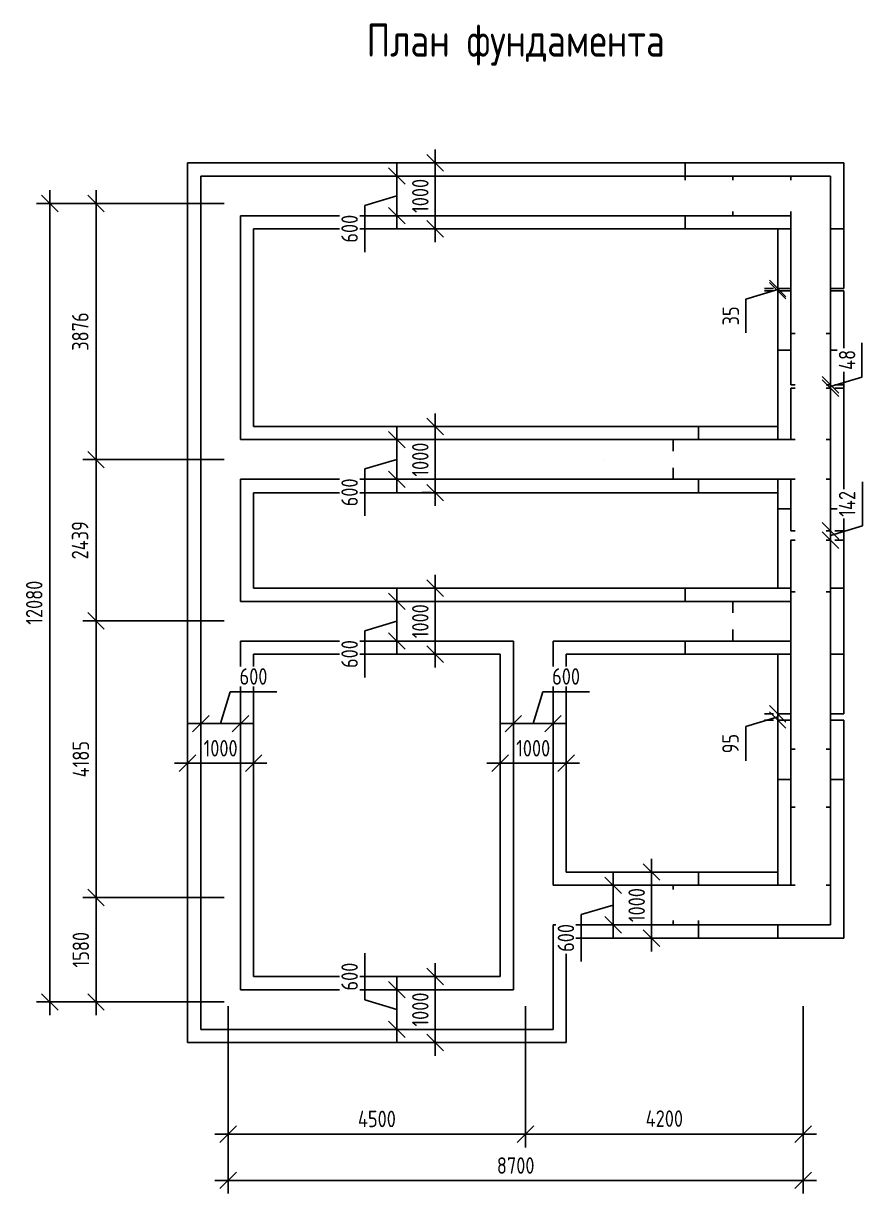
# Model space of a CAD drawing. Header units: millimetres. Extents: x 6795 to 19494, y 6474 to 24178.
import ezdxf

# ---------------------------------------------------------------- set-up
doc = ezdxf.new("R2010")
doc.units = ezdxf.units.MM
for name, color, linetype in [('Кирпимчи разборные', 94, 'Continuous'), ('Кирпичи фундамента', 124, 'Continuous'), ('Подушка фундамента', 203, 'Continuous')]:
    doc.layers.add(name, color=color, linetype=linetype)
doc.layers.add('Подушка разборная', color=7, linetype='Continuous', true_color=0x890089)
doc.layers.add('СПДС_РАЗМЕРЫ', color=152, linetype='Continuous', lineweight=25)
doc.layers.add('Фунд номер', color=7, linetype='Continuous', lineweight=25)
doc.styles.add('ГОСТ 2.304', font='CS_Gost2304.shx')
doc.dimstyles.new('СПДС', dxfattribs={"dimscale": 100, "dimtxt": 2.5, "dimasz": 2.5, "dimexe": 2, "dimexo": 0.625, "dimgap": 1, "dimtad": 1, "dimdec": 0, "dimtxsty": 'ГОСТ 2.304', "dimblk": 'OBLIQUE', "dimblk1": 'OBLIQUE', "dimblk2": 'OBLIQUE', "dimcen": 2.5, "dimdle": 2, "dimadec": 0, "dimazin": 2, "dimtfac": 0.75, "dimtdec": 4, "dimtmove": 1, "dimatfit": 3, "dimfxl": 1, "dimtfill": 1, "dimtolj": 1, "dimarcsym": 1})

# ---------------------------------------------------------------- blocks, each defined once
blk = doc.blocks.new('_Oblique')
at = {"color": 0, "linetype": 'ByBlock', "lineweight": -2}
blk.add_line((-0.5, -0.5), (0.5, 0.5), dxfattribs=at)
blk = doc.blocks.new('*D19')
at = {"layer": 'Defpoints', "color": 0, "ltscale": 100}
for p in [(9894, 21454), (7194, 9374), (9894, 9374)]:
    blk.add_point(p, dxfattribs=at)
at = {"layer": 'СПДС_РАЗМЕРЫ', "color": 0, "lineweight": -2, "ltscale": 100}
for p, q in [((7194, 21654), (7194, 9174)), ((9831, 21454), (6994, 21454)), ((9831, 9374), (6994, 9374))]:
    blk.add_line(p, q, dxfattribs=at)
at = {"layer": 'СПДС_РАЗМЕРЫ', "color": 0, "lineweight": -2, "ltscale": 100, "xscale": 250, "yscale": 250, "zscale": 250}
for p, rotation in [((7194, 21454), 90.00000000000001), ((7194, 9374), 270)]:
    blk.add_blockref('_Oblique', p, dxfattribs=dict(at, rotation=rotation))
at = {"layer": 'СПДС_РАЗМЕРЫ', "color": 0, "lineweight": 25, "ltscale": 100, "insert": (6959, 15414), "char_height": 250, "attachment_point": 5, "rotation": 90, "style": 'ГОСТ 2.304', "bg_fill": 3, "box_fill_scale": 1.1, "bg_fill_color": 256, "bg_fill_true_color": 13158600, "bg_fill_transparency": 0}
blk.add_mtext('\\A1;12080', dxfattribs=at)
blk = doc.blocks.new('*D20')
at = {"layer": 'Defpoints', "color": 0, "ltscale": 100}
for p in [(9894, 10954), (7894, 9374), (9894, 9374)]:
    blk.add_point(p, dxfattribs=at)
at = {"layer": 'СПДС_РАЗМЕРЫ', "color": 0, "lineweight": -2, "ltscale": 100}
for p, q in [((7894, 11154), (7894, 9174)), ((9831, 10954), (7694, 10954)), ((9831, 9374), (7694, 9374))]:
    blk.add_line(p, q, dxfattribs=at)
at = {"layer": 'СПДС_РАЗМЕРЫ', "color": 0, "lineweight": -2, "ltscale": 100, "xscale": 250, "yscale": 250, "zscale": 250}
for p, rotation in [((7894, 10954), 90), ((7894, 9374), 270)]:
    blk.add_blockref('_Oblique', p, dxfattribs=dict(at, rotation=rotation))
at = {"layer": 'СПДС_РАЗМЕРЫ', "color": 0, "lineweight": 25, "ltscale": 100, "insert": (7664, 10164), "char_height": 250, "attachment_point": 5, "rotation": 90, "style": 'ГОСТ 2.304', "bg_fill": 3, "box_fill_scale": 1.1, "bg_fill_color": 256, "bg_fill_true_color": 13158600, "bg_fill_transparency": 0}
blk.add_mtext('\\A1;1580', dxfattribs=at)
blk = doc.blocks.new('*D21')
at = {"layer": 'Defpoints', "color": 0, "ltscale": 100}
for p in [(9894, 15139), (7894, 10954), (9894, 10954)]:
    blk.add_point(p, dxfattribs=at)
at = {"layer": 'СПДС_РАЗМЕРЫ', "color": 0, "lineweight": -2, "ltscale": 100}
for p, q in [((7894, 15339), (7894, 10754)), ((9831, 15139), (7694, 15139)), ((9831, 10954), (7694, 10954))]:
    blk.add_line(p, q, dxfattribs=at)
at = {"layer": 'СПДС_РАЗМЕРЫ', "color": 0, "lineweight": -2, "ltscale": 100, "xscale": 250, "yscale": 250, "zscale": 250}
for p, rotation in [((7894, 15139), 90), ((7894, 10954), 270)]:
    blk.add_blockref('_Oblique', p, dxfattribs=dict(at, rotation=rotation))
at = {"layer": 'СПДС_РАЗМЕРЫ', "color": 0, "lineweight": 25, "ltscale": 100, "insert": (7664, 13047), "char_height": 250, "attachment_point": 5, "rotation": 90, "style": 'ГОСТ 2.304', "bg_fill": 3, "box_fill_scale": 1.1, "bg_fill_color": 256, "bg_fill_true_color": 13158600, "bg_fill_transparency": 0}
blk.add_mtext('\\A1;4185', dxfattribs=at)
blk = doc.blocks.new('*D22')
at = {"layer": 'Defpoints', "color": 0, "ltscale": 100}
for p in [(9894, 9374), (18594, 9374), (9894, 6674)]:
    blk.add_point(p, dxfattribs=at)
at = {"layer": 'СПДС_РАЗМЕРЫ', "color": 0, "lineweight": -2, "ltscale": 100}
for p, q in [((9894, 9312), (9894, 6474)), ((18594, 9312), (18594, 6474)), ((18794, 6674), (9694, 6674))]:
    blk.add_line(p, q, dxfattribs=at)
at = {"layer": 'СПДС_РАЗМЕРЫ', "color": 0, "lineweight": -2, "ltscale": 100, "xscale": 250, "yscale": 250, "zscale": 250, "rotation": 180}
blk.add_blockref('_Oblique', (9894, 6674), dxfattribs=at)
at = {"layer": 'СПДС_РАЗМЕРЫ', "color": 0, "lineweight": -2, "ltscale": 100, "xscale": 250, "yscale": 250, "zscale": 250}
blk.add_blockref('_Oblique', (18594, 6674), dxfattribs=at)
at = {"layer": 'СПДС_РАЗМЕРЫ', "color": 0, "lineweight": 25, "ltscale": 100, "insert": (14244, 6899), "char_height": 250, "attachment_point": 5, "style": 'ГОСТ 2.304', "bg_fill": 3, "box_fill_scale": 1.1, "bg_fill_color": 256, "bg_fill_true_color": 13158600, "bg_fill_transparency": 0}
blk.add_mtext('\\A1;8700', dxfattribs=at)
blk = doc.blocks.new('*D23')
at = {"layer": 'Defpoints', "color": 0, "ltscale": 100}
for p in [(9894, 9374), (14394, 9374), (9894, 7374)]:
    blk.add_point(p, dxfattribs=at)
at = {"layer": 'СПДС_РАЗМЕРЫ', "color": 0, "lineweight": -2, "ltscale": 100}
for p, q in [((9894, 9312), (9894, 7174)), ((14394, 9312), (14394, 7174)), ((14594, 7374), (9694, 7374))]:
    blk.add_line(p, q, dxfattribs=at)
at = {"layer": 'СПДС_РАЗМЕРЫ', "color": 0, "lineweight": -2, "ltscale": 100, "xscale": 250, "yscale": 250, "zscale": 250, "rotation": 180}
blk.add_blockref('_Oblique', (9894, 7374), dxfattribs=at)
at = {"layer": 'СПДС_РАЗМЕРЫ', "color": 0, "lineweight": -2, "ltscale": 100, "xscale": 250, "yscale": 250, "zscale": 250}
blk.add_blockref('_Oblique', (14394, 7374), dxfattribs=at)
at = {"layer": 'СПДС_РАЗМЕРЫ', "color": 0, "lineweight": 25, "ltscale": 100, "insert": (12144, 7604), "char_height": 250, "attachment_point": 5, "style": 'ГОСТ 2.304', "bg_fill": 3, "box_fill_scale": 1.1, "bg_fill_color": 256, "bg_fill_true_color": 13158600, "bg_fill_transparency": 0}
blk.add_mtext('\\A1;4500', dxfattribs=at)
blk = doc.blocks.new('*D24')
at = {"layer": 'Defpoints', "color": 0, "ltscale": 100}
for p in [(14394, 9374), (18594, 9374), (14394, 7374)]:
    blk.add_point(p, dxfattribs=at)
at = {"layer": 'СПДС_РАЗМЕРЫ', "color": 0, "lineweight": -2, "ltscale": 100}
for p, q in [((14394, 9312), (14394, 7174)), ((18594, 9312), (18594, 7174)), ((18794, 7374), (14194, 7374))]:
    blk.add_line(p, q, dxfattribs=at)
at = {"layer": 'СПДС_РАЗМЕРЫ', "color": 0, "lineweight": -2, "ltscale": 100, "xscale": 250, "yscale": 250, "zscale": 250, "rotation": 180}
blk.add_blockref('_Oblique', (14394, 7374), dxfattribs=at)
at = {"layer": 'СПДС_РАЗМЕРЫ', "color": 0, "lineweight": -2, "ltscale": 100, "xscale": 250, "yscale": 250, "zscale": 250}
blk.add_blockref('_Oblique', (18594, 7374), dxfattribs=at)
at = {"layer": 'СПДС_РАЗМЕРЫ', "color": 0, "lineweight": 25, "ltscale": 100, "insert": (16494, 7609), "char_height": 250, "attachment_point": 5, "style": 'ГОСТ 2.304', "bg_fill": 3, "box_fill_scale": 1.1, "bg_fill_color": 256, "bg_fill_true_color": 13158600, "bg_fill_transparency": 0}
blk.add_mtext('\\A1;4200', dxfattribs=at)
blk = doc.blocks.new('*D25')
at = {"layer": 'Defpoints', "color": 0, "ltscale": 100}
for p in [(9894, 17579), (7894, 15139), (9894, 15139)]:
    blk.add_point(p, dxfattribs=at)
at = {"layer": 'СПДС_РАЗМЕРЫ', "color": 0, "lineweight": -2, "ltscale": 100}
for p, q in [((7894, 17779), (7894, 14939)), ((9831, 17579), (7694, 17579)), ((9831, 15139), (7694, 15139))]:
    blk.add_line(p, q, dxfattribs=at)
at = {"layer": 'СПДС_РАЗМЕРЫ', "color": 0, "lineweight": -2, "ltscale": 100, "xscale": 250, "yscale": 250, "zscale": 250}
for p, rotation in [((7894, 17579), 90), ((7894, 15139), 270)]:
    blk.add_blockref('_Oblique', p, dxfattribs=dict(at, rotation=rotation))
at = {"layer": 'СПДС_РАЗМЕРЫ', "color": 0, "lineweight": 25, "ltscale": 100, "insert": (7652, 16359), "char_height": 250, "attachment_point": 5, "rotation": 90, "style": 'ГОСТ 2.304', "bg_fill": 3, "box_fill_scale": 1.1, "bg_fill_color": 256, "bg_fill_true_color": 13158600, "bg_fill_transparency": 0}
blk.add_mtext('\\A1;2439', dxfattribs=at)
blk = doc.blocks.new('*D26')
at = {"layer": 'Defpoints', "color": 0, "ltscale": 100}
for p in [(9894, 21454), (7894, 17579), (9894, 17579)]:
    blk.add_point(p, dxfattribs=at)
at = {"layer": 'СПДС_РАЗМЕРЫ', "color": 0, "lineweight": -2, "ltscale": 100}
for p, q in [((7894, 21654), (7894, 17379)), ((9831, 21454), (7694, 21454)), ((9831, 17579), (7694, 17579))]:
    blk.add_line(p, q, dxfattribs=at)
at = {"layer": 'СПДС_РАЗМЕРЫ', "color": 0, "lineweight": -2, "ltscale": 100, "xscale": 250, "yscale": 250, "zscale": 250}
for p, rotation in [((7894, 21454), 90), ((7894, 17579), 270)]:
    blk.add_blockref('_Oblique', p, dxfattribs=dict(at, rotation=rotation))
at = {"layer": 'СПДС_РАЗМЕРЫ', "color": 0, "lineweight": 25, "ltscale": 100, "insert": (7656, 19516), "char_height": 250, "attachment_point": 5, "rotation": 90, "style": 'ГОСТ 2.304', "bg_fill": 3, "box_fill_scale": 1.1, "bg_fill_color": 256, "bg_fill_true_color": 13158600, "bg_fill_transparency": 0}
blk.add_mtext('\\A1;3876', dxfattribs=at)
blk = doc.blocks.new('*D27')
at = {"layer": 'Defpoints', "color": 0, "ltscale": 100}
for p in [(13026, 9759), (13026, 8759), (13026, 8759)]:
    blk.add_point(p, dxfattribs=at)
at = {"layer": 'СПДС_РАЗМЕРЫ', "color": 0, "lineweight": -2, "ltscale": 100}
for p, q in [((13026, 9959), (13026, 8559)), ((12963, 9759), (12826, 9759)), ((12963, 8759), (12826, 8759))]:
    blk.add_line(p, q, dxfattribs=at)
at = {"layer": 'СПДС_РАЗМЕРЫ', "color": 0, "lineweight": -2, "ltscale": 100, "xscale": 250, "yscale": 250, "zscale": 250}
for p, rotation in [((13026, 9759), 90), ((13026, 8759), 270)]:
    blk.add_blockref('_Oblique', p, dxfattribs=dict(at, rotation=rotation))
at = {"layer": 'СПДС_РАЗМЕРЫ', "color": 0, "ltscale": 100, "insert": (12801, 9259), "char_height": 250, "attachment_point": 5, "rotation": 90, "style": 'ГОСТ 2.304', "bg_fill": 3, "box_fill_scale": 1.1, "bg_fill_color": 256, "bg_fill_true_color": 13158600, "bg_fill_transparency": 0}
blk.add_mtext('\\A1;1000', dxfattribs=at)
blk = doc.blocks.new('*D29')
at = {"layer": 'Defpoints', "color": 0, "ltscale": 100}
for p in [(12446, 9559), (12446, 8959), (12446, 8959)]:
    blk.add_point(p, dxfattribs=at)
at = {"layer": 'СПДС_РАЗМЕРЫ', "color": 0, "lineweight": -2, "ltscale": 100}
for p, q in [((11964, 10110), (11964, 9404)), ((12446, 9759), (12446, 8759)), ((11964, 9404), (12446, 9259)), ((12383, 9559), (12246, 9559)), ((12383, 8959), (12246, 8959))]:
    blk.add_line(p, q, dxfattribs=at)
at = {"layer": 'СПДС_РАЗМЕРЫ', "color": 0, "lineweight": -2, "ltscale": 100, "xscale": 250, "yscale": 250, "zscale": 250}
for p, rotation in [((12446, 9559), 90), ((12446, 8959), 270)]:
    blk.add_blockref('_Oblique', p, dxfattribs=dict(at, rotation=rotation))
at = {"layer": 'СПДС_РАЗМЕРЫ', "color": 0, "ltscale": 100, "insert": (11731, 9757), "char_height": 250, "attachment_point": 5, "rotation": 90, "style": 'ГОСТ 2.304', "bg_fill": 3, "box_fill_scale": 1.1, "bg_fill_color": 256, "bg_fill_true_color": 13158600, "bg_fill_transparency": 0}
blk.add_mtext('\\A1;600', dxfattribs=at)
blk = doc.blocks.new('*D40')
at = {"layer": 'Defpoints', "color": 0, "ltscale": 100}
for p in [(13026, 15634), (13026, 15634), (13026, 14634)]:
    blk.add_point(p, dxfattribs=at)
at = {"layer": 'СПДС_РАЗМЕРЫ', "color": 0, "lineweight": -2, "ltscale": 100}
for p, q in [((13026, 14434), (13026, 15834)), ((12963, 15634), (12826, 15634)), ((12963, 14634), (12826, 14634))]:
    blk.add_line(p, q, dxfattribs=at)
at = {"layer": 'СПДС_РАЗМЕРЫ', "color": 0, "lineweight": -2, "ltscale": 100, "xscale": 250, "yscale": 250, "zscale": 250}
for p, rotation in [((13026, 15634), 90), ((13026, 14634), 270)]:
    blk.add_blockref('_Oblique', p, dxfattribs=dict(at, rotation=rotation))
at = {"layer": 'СПДС_РАЗМЕРЫ', "color": 0, "ltscale": 100, "insert": (12801, 15134), "char_height": 250, "attachment_point": 5, "rotation": 90, "style": 'ГОСТ 2.304', "bg_fill": 3, "box_fill_scale": 1.1, "bg_fill_color": 256, "bg_fill_true_color": 13158600, "bg_fill_transparency": 0}
blk.add_mtext('\\A1;1000', dxfattribs=at)
blk = doc.blocks.new('*D43')
at = {"layer": 'Defpoints', "color": 0, "ltscale": 100}
for p in [(12446, 15434), (12446, 15434), (12446, 14834)]:
    blk.add_point(p, dxfattribs=at)
at = {"layer": 'СПДС_РАЗМЕРЫ', "color": 0, "lineweight": -2, "ltscale": 100}
for p, q in [((12446, 14634), (12446, 15634)), ((12383, 15434), (12246, 15434)), ((11964, 14990), (12446, 15134)), ((11964, 14283), (11964, 14990)), ((12383, 14834), (12246, 14834))]:
    blk.add_line(p, q, dxfattribs=at)
at = {"layer": 'СПДС_РАЗМЕРЫ', "color": 0, "lineweight": -2, "ltscale": 100, "xscale": 250, "yscale": 250, "zscale": 250}
for p, rotation in [((12446, 15434), 90), ((12446, 14834), 270)]:
    blk.add_blockref('_Oblique', p, dxfattribs=dict(at, rotation=rotation))
at = {"layer": 'СПДС_РАЗМЕРЫ', "color": 0, "ltscale": 100, "insert": (11731, 14637), "char_height": 250, "attachment_point": 5, "rotation": 90, "style": 'ГОСТ 2.304', "bg_fill": 3, "box_fill_scale": 1.1, "bg_fill_color": 256, "bg_fill_true_color": 13158600, "bg_fill_transparency": 0}
blk.add_mtext('\\A1;600', dxfattribs=at)
blk = doc.blocks.new('*D53')
at = {"layer": 'Defpoints', "color": 0, "ltscale": 100}
for p in [(13026, 22069), (13026, 22069), (13026, 21069)]:
    blk.add_point(p, dxfattribs=at)
at = {"layer": 'СПДС_РАЗМЕРЫ', "color": 0, "lineweight": -2, "ltscale": 100}
for p, q in [((13026, 20869), (13026, 22269)), ((12963, 22069), (12826, 22069)), ((12963, 21069), (12826, 21069))]:
    blk.add_line(p, q, dxfattribs=at)
at = {"layer": 'СПДС_РАЗМЕРЫ', "color": 0, "lineweight": -2, "ltscale": 100, "xscale": 250, "yscale": 250, "zscale": 250}
for p, rotation in [((13026, 22069), 90), ((13026, 21069), 270)]:
    blk.add_blockref('_Oblique', p, dxfattribs=dict(at, rotation=rotation))
at = {"layer": 'СПДС_РАЗМЕРЫ', "color": 0, "ltscale": 100, "insert": (12801, 21569), "char_height": 250, "attachment_point": 5, "rotation": 90, "style": 'ГОСТ 2.304', "bg_fill": 3, "box_fill_scale": 1.1, "bg_fill_color": 256, "bg_fill_true_color": 13158600, "bg_fill_transparency": 0}
blk.add_mtext('\\A1;1000', dxfattribs=at)
blk = doc.blocks.new('*D56')
at = {"layer": 'Defpoints', "color": 0, "ltscale": 100}
for p in [(12446, 21869), (12446, 21869), (12446, 21269)]:
    blk.add_point(p, dxfattribs=at)
at = {"layer": 'СПДС_РАЗМЕРЫ', "color": 0, "lineweight": -2, "ltscale": 100}
for p, q in [((12446, 21069), (12446, 22069)), ((12383, 21869), (12246, 21869)), ((11964, 21425), (12446, 21569)), ((11964, 20718), (11964, 21425)), ((12383, 21269), (12246, 21269))]:
    blk.add_line(p, q, dxfattribs=at)
at = {"layer": 'СПДС_РАЗМЕРЫ', "color": 0, "lineweight": -2, "ltscale": 100, "xscale": 250, "yscale": 250, "zscale": 250}
for p, rotation in [((12446, 21869), 90), ((12446, 21269), 270)]:
    blk.add_blockref('_Oblique', p, dxfattribs=dict(at, rotation=rotation))
at = {"layer": 'СПДС_РАЗМЕРЫ', "color": 0, "ltscale": 100, "insert": (11731, 21072), "char_height": 250, "attachment_point": 5, "rotation": 90, "style": 'ГОСТ 2.304', "bg_fill": 3, "box_fill_scale": 1.1, "bg_fill_color": 256, "bg_fill_true_color": 13158600, "bg_fill_transparency": 0}
blk.add_mtext('\\A1;600', dxfattribs=at)
blk = doc.blocks.new('*D59')
at = {"layer": 'Defpoints', "color": 0, "ltscale": 100}
for p in [(14009, 12987), (14009, 12987), (15009, 12987)]:
    blk.add_point(p, dxfattribs=at)
at = {"layer": 'СПДС_РАЗМЕРЫ', "color": 0, "lineweight": -2, "ltscale": 100}
for p, q in [((14009, 13049), (14009, 13187)), ((15009, 13049), (15009, 13187)), ((15209, 12987), (13809, 12987))]:
    blk.add_line(p, q, dxfattribs=at)
at = {"layer": 'СПДС_РАЗМЕРЫ', "color": 0, "lineweight": -2, "ltscale": 100, "xscale": 250, "yscale": 250, "zscale": 250, "rotation": 180}
blk.add_blockref('_Oblique', (14009, 12987), dxfattribs=at)
at = {"layer": 'СПДС_РАЗМЕРЫ', "color": 0, "lineweight": -2, "ltscale": 100, "xscale": 250, "yscale": 250, "zscale": 250}
blk.add_blockref('_Oblique', (15009, 12987), dxfattribs=at)
at = {"layer": 'СПДС_РАЗМЕРЫ', "color": 0, "ltscale": 100, "insert": (14509, 13212), "char_height": 250, "attachment_point": 5, "style": 'ГОСТ 2.304', "bg_fill": 3, "box_fill_scale": 1.1, "bg_fill_color": 256, "bg_fill_true_color": 13158600, "bg_fill_transparency": 0}
blk.add_mtext('\\A1;1000', dxfattribs=at)
blk = doc.blocks.new('*D72')
at = {"layer": 'Defpoints', "color": 0, "ltscale": 100}
for p in [(19009, 18709), (19009, 18661), (19009, 18661)]:
    blk.add_point(p, dxfattribs=at)
at = {"layer": 'Фунд номер', "color": 0, "lineweight": -2, "ltscale": 100}
for p, q in [((19484, 19346), (19484, 18828)), ((19009, 18909), (19009, 18461)), ((19484, 18828), (19009, 18685)), ((19071, 18709), (19209, 18709)), ((19071, 18661), (19209, 18661))]:
    blk.add_line(p, q, dxfattribs=at)
at = {"layer": 'Фунд номер', "color": 0, "lineweight": -2, "ltscale": 100, "xscale": 250, "yscale": 250, "zscale": 250}
for p, rotation in [((19009, 18709), 270), ((19009, 18661), 90)]:
    blk.add_blockref('_Oblique', p, dxfattribs=dict(at, rotation=rotation))
at = {"layer": 'Фунд номер', "color": 0, "ltscale": 100, "insert": (19259, 19087), "char_height": 250, "attachment_point": 5, "rotation": 90, "style": 'ГОСТ 2.304', "bg_fill": 3, "box_fill_scale": 1.1, "bg_fill_color": 256, "bg_fill_true_color": 13158600, "bg_fill_transparency": 0}
blk.add_mtext('\\A1;48', dxfattribs=at)
blk = doc.blocks.new('*D77')
at = {"layer": 'Defpoints', "color": 0, "ltscale": 100}
for p in [(14209, 13584), (14209, 13584), (14809, 13584)]:
    blk.add_point(p, dxfattribs=at)
at = {"layer": 'СПДС_РАЗМЕРЫ', "color": 0, "lineweight": -2, "ltscale": 100}
for p, q in [((14654, 14066), (14509, 13584)), ((15360, 14066), (14654, 14066)), ((14209, 13646), (14209, 13784)), ((14809, 13646), (14809, 13784)), ((15009, 13584), (14009, 13584))]:
    blk.add_line(p, q, dxfattribs=at)
at = {"layer": 'СПДС_РАЗМЕРЫ', "color": 0, "lineweight": -2, "ltscale": 100, "xscale": 250, "yscale": 250, "zscale": 250, "rotation": 180}
blk.add_blockref('_Oblique', (14209, 13584), dxfattribs=at)
at = {"layer": 'СПДС_РАЗМЕРЫ', "color": 0, "lineweight": -2, "ltscale": 100, "xscale": 250, "yscale": 250, "zscale": 250}
blk.add_blockref('_Oblique', (14809, 13584), dxfattribs=at)
at = {"layer": 'СПДС_РАЗМЕРЫ', "color": 0, "ltscale": 100, "insert": (15007, 14298), "char_height": 250, "attachment_point": 5, "style": 'ГОСТ 2.304', "bg_fill": 3, "box_fill_scale": 1.1, "bg_fill_color": 256, "bg_fill_true_color": 13158600, "bg_fill_transparency": 0}
blk.add_mtext('\\A1;600', dxfattribs=at)
blk = doc.blocks.new('*D80')
at = {"layer": 'Defpoints', "color": 0, "ltscale": 100}
for p in [(9279, 12987), (9279, 12987), (10279, 12987)]:
    blk.add_point(p, dxfattribs=at)
at = {"layer": 'СПДС_РАЗМЕРЫ', "color": 0, "lineweight": -2, "ltscale": 100}
for p, q in [((10479, 12987), (9079, 12987)), ((9279, 12924), (9279, 12787)), ((10279, 12924), (10279, 12787))]:
    blk.add_line(p, q, dxfattribs=at)
at = {"layer": 'СПДС_РАЗМЕРЫ', "color": 0, "lineweight": -2, "ltscale": 100, "xscale": 250, "yscale": 250, "zscale": 250, "rotation": 180}
blk.add_blockref('_Oblique', (9279, 12987), dxfattribs=at)
at = {"layer": 'СПДС_РАЗМЕРЫ', "color": 0, "lineweight": -2, "ltscale": 100, "xscale": 250, "yscale": 250, "zscale": 250}
blk.add_blockref('_Oblique', (10279, 12987), dxfattribs=at)
at = {"layer": 'СПДС_РАЗМЕРЫ', "color": 0, "ltscale": 100, "insert": (9779, 13212), "char_height": 250, "attachment_point": 5, "style": 'ГОСТ 2.304', "bg_fill": 3, "box_fill_scale": 1.1, "bg_fill_color": 256, "bg_fill_true_color": 13158600, "bg_fill_transparency": 0}
blk.add_mtext('\\A1;1000', dxfattribs=at)
blk = doc.blocks.new('*D88')
at = {"layer": 'Defpoints', "color": 0, "ltscale": 100}
for p in [(9479, 13584), (10079, 13584), (10079, 13584)]:
    blk.add_point(p, dxfattribs=at)
at = {"layer": 'СПДС_РАЗМЕРЫ', "color": 0, "lineweight": -2, "ltscale": 100}
for p, q in [((9924, 14066), (9779, 13584)), ((10630, 14066), (9924, 14066)), ((9479, 13646), (9479, 13784)), ((10079, 13646), (10079, 13784)), ((9279, 13584), (10279, 13584))]:
    blk.add_line(p, q, dxfattribs=at)
at = {"layer": 'СПДС_РАЗМЕРЫ', "color": 0, "lineweight": -2, "ltscale": 100, "xscale": 250, "yscale": 250, "zscale": 250, "rotation": 180}
blk.add_blockref('_Oblique', (9479, 13584), dxfattribs=at)
at = {"layer": 'СПДС_РАЗМЕРЫ', "color": 0, "lineweight": -2, "ltscale": 100, "xscale": 250, "yscale": 250, "zscale": 250}
blk.add_blockref('_Oblique', (10079, 13584), dxfattribs=at)
at = {"layer": 'СПДС_РАЗМЕРЫ', "color": 0, "ltscale": 100, "insert": (10277, 14298), "char_height": 250, "attachment_point": 5, "style": 'ГОСТ 2.304', "bg_fill": 3, "box_fill_scale": 1.1, "bg_fill_color": 256, "bg_fill_true_color": 13158600, "bg_fill_transparency": 0}
blk.add_mtext('\\A1;600', dxfattribs=at)
blk = doc.blocks.new('*D155')
at = {"layer": 'Defpoints', "color": 0, "ltscale": 100}
for p in [(12446, 17881), (12446, 17881), (12446, 17281)]:
    blk.add_point(p, dxfattribs=at)
at = {"layer": 'СПДС_РАЗМЕРЫ', "color": 0, "lineweight": -2, "ltscale": 100}
for p, q in [((12446, 17081), (12446, 18081)), ((12383, 17881), (12246, 17881)), ((11964, 17437), (12446, 17581)), ((11964, 16730), (11964, 17437)), ((12383, 17281), (12246, 17281))]:
    blk.add_line(p, q, dxfattribs=at)
at = {"layer": 'СПДС_РАЗМЕРЫ', "color": 0, "lineweight": -2, "ltscale": 100, "xscale": 250, "yscale": 250, "zscale": 250}
for p, rotation in [((12446, 17881), 90), ((12446, 17281), 270)]:
    blk.add_blockref('_Oblique', p, dxfattribs=dict(at, rotation=rotation))
at = {"layer": 'СПДС_РАЗМЕРЫ', "color": 0, "ltscale": 100, "insert": (11731, 17083), "char_height": 250, "attachment_point": 5, "rotation": 90, "style": 'ГОСТ 2.304', "bg_fill": 3, "box_fill_scale": 1.1, "bg_fill_color": 256, "bg_fill_true_color": 13158600, "bg_fill_transparency": 0}
blk.add_mtext('\\A1;600', dxfattribs=at)
blk = doc.blocks.new('*D156')
at = {"layer": 'Defpoints', "color": 0, "ltscale": 100}
for p in [(13026, 18079), (13026, 18079), (13026, 17079)]:
    blk.add_point(p, dxfattribs=at)
at = {"layer": 'СПДС_РАЗМЕРЫ', "color": 0, "lineweight": -2, "ltscale": 100}
for p, q in [((13026, 16879), (13026, 18279)), ((12963, 18079), (12826, 18079)), ((12963, 17079), (12826, 17079))]:
    blk.add_line(p, q, dxfattribs=at)
at = {"layer": 'СПДС_РАЗМЕРЫ', "color": 0, "lineweight": -2, "ltscale": 100, "xscale": 250, "yscale": 250, "zscale": 250}
for p, rotation in [((13026, 18079), 90), ((13026, 17079), 270)]:
    blk.add_blockref('_Oblique', p, dxfattribs=dict(at, rotation=rotation))
at = {"layer": 'СПДС_РАЗМЕРЫ', "color": 0, "ltscale": 100, "insert": (12801, 17579), "char_height": 250, "attachment_point": 5, "rotation": 90, "style": 'ГОСТ 2.304', "bg_fill": 3, "box_fill_scale": 1.1, "bg_fill_color": 256, "bg_fill_true_color": 13158600, "bg_fill_transparency": 0}
blk.add_mtext('\\A1;1000', dxfattribs=at)
blk = doc.blocks.new('*D178')
at = {"layer": 'Defpoints', "color": 0, "ltscale": 100}
for p in [(16300, 11339), (16300, 10339), (16300, 10339)]:
    blk.add_point(p, dxfattribs=at)
at = {"layer": 'СПДС_РАЗМЕРЫ', "color": 0, "lineweight": -2, "ltscale": 100}
for p, q in [((16300, 11539), (16300, 10139)), ((16362, 11339), (16500, 11339)), ((16362, 10339), (16500, 10339))]:
    blk.add_line(p, q, dxfattribs=at)
at = {"layer": 'СПДС_РАЗМЕРЫ', "color": 0, "lineweight": -2, "ltscale": 100, "xscale": 250, "yscale": 250, "zscale": 250}
for p, rotation in [((16300, 11339), 90), ((16300, 10339), 270)]:
    blk.add_blockref('_Oblique', p, dxfattribs=dict(at, rotation=rotation))
at = {"layer": 'СПДС_РАЗМЕРЫ', "color": 0, "ltscale": 100, "insert": (16075, 10839), "char_height": 250, "attachment_point": 5, "rotation": 90, "style": 'ГОСТ 2.304', "bg_fill": 3, "box_fill_scale": 1.1, "bg_fill_color": 256, "bg_fill_true_color": 13158600, "bg_fill_transparency": 0}
blk.add_mtext('\\A1;1000', dxfattribs=at)
blk = doc.blocks.new('*D182')
at = {"layer": 'Defpoints', "color": 0, "ltscale": 100}
for p in [(15719, 11139), (15719, 11139), (15719, 10539)]:
    blk.add_point(p, dxfattribs=at)
at = {"layer": 'СПДС_РАЗМЕРЫ', "color": 0, "lineweight": -2, "ltscale": 100}
for p, q in [((15719, 10339), (15719, 11339)), ((15656, 11139), (15519, 11139)), ((15237, 10695), (15719, 10839)), ((15237, 9988), (15237, 10695)), ((15656, 10539), (15519, 10539))]:
    blk.add_line(p, q, dxfattribs=at)
at = {"layer": 'СПДС_РАЗМЕРЫ', "color": 0, "lineweight": -2, "ltscale": 100, "xscale": 250, "yscale": 250, "zscale": 250}
for p, rotation in [((15719, 11139), 90), ((15719, 10539), 270)]:
    blk.add_blockref('_Oblique', p, dxfattribs=dict(at, rotation=rotation))
at = {"layer": 'СПДС_РАЗМЕРЫ', "color": 0, "ltscale": 100, "insert": (15004, 10342), "char_height": 250, "attachment_point": 5, "rotation": 90, "style": 'ГОСТ 2.304', "bg_fill": 3, "box_fill_scale": 1.1, "bg_fill_color": 256, "bg_fill_true_color": 13158600, "bg_fill_transparency": 0}
blk.add_mtext('\\A1;600', dxfattribs=at)
blk = doc.blocks.new('*D184')
at = {"layer": 'Defpoints', "color": 0, "ltscale": 100}
for p in [(18209, 20169), (18209, 20169), (18209, 20134)]:
    blk.add_point(p, dxfattribs=at)
at = {"layer": 'СПДС_РАЗМЕРЫ', "color": 0, "lineweight": -2, "ltscale": 100}
for p, q in [((18209, 19934), (18209, 20369)), ((17729, 20008), (18209, 20152)), ((17729, 19497), (17729, 20008)), ((18146, 20169), (18009, 20169)), ((18146, 20134), (18009, 20134))]:
    blk.add_line(p, q, dxfattribs=at)
at = {"layer": 'СПДС_РАЗМЕРЫ', "color": 0, "lineweight": -2, "ltscale": 100, "xscale": 250, "yscale": 250, "zscale": 250}
for p, rotation in [((18209, 20169), 270), ((18209, 20134), 90)]:
    blk.add_blockref('_Oblique', p, dxfattribs=dict(at, rotation=rotation))
at = {"layer": 'СПДС_РАЗМЕРЫ', "color": 0, "ltscale": 100, "insert": (17499, 19753), "char_height": 250, "attachment_point": 5, "rotation": 90, "style": 'ГОСТ 2.304', "bg_fill": 3, "box_fill_scale": 1.1, "bg_fill_color": 256, "bg_fill_true_color": 13158600, "bg_fill_transparency": 0}
blk.add_mtext('\\A1;35', dxfattribs=at)
blk = doc.blocks.new('*D189')
at = {"layer": 'Defpoints', "color": 0, "ltscale": 100}
for p in [(18209, 13734), (18209, 13734), (18209, 13639)]:
    blk.add_point(p, dxfattribs=at)
at = {"layer": 'СПДС_РАЗМЕРЫ', "color": 0, "lineweight": -2, "ltscale": 100}
for p, q in [((18209, 13439), (18209, 13934)), ((17727, 13542), (18209, 13687)), ((18146, 13734), (18009, 13734)), ((18146, 13639), (18009, 13639)), ((17727, 13023), (17727, 13542))]:
    blk.add_line(p, q, dxfattribs=at)
at = {"layer": 'СПДС_РАЗМЕРЫ', "color": 0, "lineweight": -2, "ltscale": 100, "xscale": 250, "yscale": 250, "zscale": 250}
for p, rotation in [((18209, 13734), 270), ((18209, 13639), 90)]:
    blk.add_blockref('_Oblique', p, dxfattribs=dict(at, rotation=rotation))
at = {"layer": 'СПДС_РАЗМЕРЫ', "color": 0, "ltscale": 100, "insert": (17494, 13282), "char_height": 250, "attachment_point": 5, "rotation": 90, "style": 'ГОСТ 2.304', "bg_fill": 3, "box_fill_scale": 1.1, "bg_fill_color": 256, "bg_fill_true_color": 13158600, "bg_fill_transparency": 0}
blk.add_mtext('\\A1;95', dxfattribs=at)
blk = doc.blocks.new('*D202')
at = {"layer": 'Defpoints', "color": 0, "ltscale": 100}
for p in [(19009, 16501), (19009, 16359), (19009, 16359)]:
    blk.add_point(p, dxfattribs=at)
at = {"layer": 'Фунд номер', "color": 0, "lineweight": -2, "ltscale": 100}
for p, q in [((19494, 17243), (19494, 16576)), ((19009, 16701), (19009, 16159)), ((19494, 16576), (19009, 16430)), ((19071, 16501), (19209, 16501)), ((19071, 16359), (19209, 16359))]:
    blk.add_line(p, q, dxfattribs=at)
at = {"layer": 'Фунд номер', "color": 0, "lineweight": -2, "ltscale": 100, "xscale": 250, "yscale": 250, "zscale": 250}
for p, rotation in [((19009, 16501), 270), ((19009, 16359), 90)]:
    blk.add_blockref('_Oblique', p, dxfattribs=dict(at, rotation=rotation))
at = {"layer": 'Фунд номер', "color": 0, "ltscale": 100, "insert": (19259, 16909), "char_height": 250, "attachment_point": 5, "rotation": 90, "style": 'ГОСТ 2.304', "bg_fill": 3, "box_fill_scale": 1.1, "bg_fill_color": 256, "bg_fill_true_color": 13158600, "bg_fill_transparency": 0}
blk.add_mtext('\\A1;142', dxfattribs=at)

msp = doc.modelspace()

# ---------------------------------------------------------------- linework, layer by layer
at = {"layer": 'Кирпимчи разборные', "ltscale": 100}
for p, q in [((18408.9, 21869.2), (17528.9, 21869.2)), ((17528.9, 21869.2), (17528.9, 21804.2)), ((18408.9, 21804.2), (18408.9, 21869.2)), ((18408.9, 21869.2), (19008.9, 21869.2)), ((19008.9, 21869.2), (19008.9, 19489.2)), ((17528.9, 21334.2), (17528.9, 21269.2)), ((17528.9, 21269.2), (18408.9, 21269.2)), ((18408.9, 19489.2), (18408.9, 21334.2)), ((18473.9, 19489.2), (18408.9, 19489.2)), ((18408.9, 18709.2), (18408.9, 19489.2)), ((19008.9, 19489.2), (18943.9, 19489.2)), ((19008.9, 19489.2), (19008.9, 18709.2)), ((18473.9, 18709.2), (18408.9, 18709.2)), ((18473.9, 18661.2), (18408.9, 18661.2)), ((18408.9, 18661.2), (18408.9, 17881.2)), ((19008.9, 18709.2), (18943.9, 18709.2)), ((19008.9, 18661.2), (18943.9, 18661.2)), ((19008.9, 17881.2), (19008.9, 18661.2)), ((16628.9, 17881.2), (16628.8, 17705.9)), ((18473.9, 17881.2), (16628.9, 17881.2)), ((19008.9, 17881.2), (18943.9, 17881.2)), ((19008.9, 17281.2), (19008.9, 17881.2)), ((16628.8, 17455.9), (16628.8, 17281.2)), ((16628.8, 17281.2), (18473.9, 17281.2)), ((18408.9, 17281.2), (18408.9, 16501.2)), ((18943.9, 17281.2), (19008.9, 17281.2)), ((19008.9, 16501.2), (19008.9, 17281.2)), ((18408.9, 16501.2), (18473.9, 16501.2)), ((18943.9, 16501.2), (19008.9, 16501.2)), ((18408.9, 15579.2), (18408.9, 16359.2)), ((18408.9, 16359.2), (18473.9, 16359.2)), ((18943.9, 16359.2), (19008.9, 16359.2)), ((19008.9, 16359.2), (19008.9, 15579.2)), ((18408.9, 15434.2), (17528.9, 15434.2)), ((17528.9, 15434.2), (17528.9, 15259.2)), ((18408.9, 15579.2), (18408.9, 13199.2)), ((18473.9, 15579.2), (18408.9, 15579.2)), ((19008.9, 15579.2), (18943.9, 15579.2)), ((19008.9, 13199.2), (19008.9, 15579.2)), ((17528.9, 15009.2), (17528.9, 14834.2)), ((17528.9, 14834.2), (18408.9, 14834.2)), ((18473.9, 13199.2), (18408.9, 13199.2)), ((18408.9, 13199.2), (18408.9, 12319.2)), ((19008.9, 13199.2), (18943.9, 13199.2)), ((19008.9, 12319.2), (19008.9, 13199.2)), ((18473.9, 12319.2), (18408.9, 12319.2)), ((18408.9, 12319.2), (18408.9, 11139.2)), ((19008.9, 12319.2), (18943.9, 12319.2)), ((19008.9, 11139.2), (19008.9, 12319.2)), ((16628.9, 11074.2), (16628.9, 11139.2)), ((16628.9, 11139.2), (18473.9, 11139.2)), ((18943.9, 11139.2), (19008.9, 11139.2)), ((19008.9, 11139.2), (19008.9, 10539.2)), ((16628.9, 10539.2), (16628.9, 10604.2)), ((19008.9, 10539.2), (16628.9, 10539.2))]:
    msp.add_line(p, q, dxfattribs=at)
at = {"layer": 'Кирпичи фундамента', "ltscale": 100}
for p, q in [((17528.9, 21869.2), (9478.9, 21869.2)), ((10078.9, 17881.2), (10078.9, 21269.2)), ((10078.9, 21269.2), (10333.1, 21269.2)), ((10333.1, 21269.2), (17528.9, 21269.2)), ((18208.9, 21269.2), (18408.9, 21269.2)), ((10078.9, 17881.2), (16628.9, 17881.2)), ((15591.9, 17581.2), (15591.9, 17581.2)), ((10078.9, 15434.2), (10078.9, 17281.2)), ((10078.9, 17281.2), (16628.8, 17281.2)), ((18408.9, 15634.2), (18408.9, 15434.2)), ((10278.9, 15434.2), (10078.9, 15434.2)), ((17528.9, 15434.2), (10278.9, 15434.2)), ((10078.9, 14634.2), (10078.9, 14834.2)), ((10078.9, 14834.2), (13898.9, 14834.2)), ((13898.9, 14834.2), (14098.9, 14834.2)), ((14208.9, 14834.2), (14098.9, 14834.2)), ((14208.9, 9559.2), (14208.9, 14834.2)), ((14808.9, 11139.2), (14808.9, 14834.2)), ((14808.9, 14834.2), (14898.9, 14834.2)), ((14898.9, 14834.2), (17528.9, 14834.2)), ((18208.9, 14834.2), (18408.9, 14834.2)), ((10078.9, 9559.2), (10078.9, 14634.2)), ((16628.9, 11139.2), (14808.9, 11139.2)), ((14808.9, 10539.2), (16628.9, 10539.2)), ((14208.9, 9559.2), (10078.9, 9559.2))]:
    msp.add_line(p, q, dxfattribs=at)
at = {"layer": 'Подушка разборная', "ltscale": 100}
for p, q in [((19208.9, 22069.2), (16808.9, 22069.2)), ((16808.9, 22069.2), (16808.9, 21804.2)), ((19208.9, 21069.2), (19208.9, 22069.2)), ((16808.9, 21269.2), (16808.9, 21069.2)), ((16808.9, 21069.2), (18408.9, 21069.2)), ((18208.9, 21069.2), (18208.9, 20169.2)), ((19008.9, 21069.2), (19208.9, 21069.2)), ((19208.9, 21069.2), (19208.9, 20169.2)), ((18208.9, 20169.2), (18408.9, 20169.2)), ((18408.9, 20134.2), (18208.9, 20134.2)), ((18208.9, 20134.2), (18208.9, 19234.2)), ((19208.9, 20169.2), (19008.9, 20169.2)), ((19208.9, 20134.2), (19008.9, 20134.2)), ((19208.9, 19234.2), (19208.9, 20134.2)), ((18408.9, 19234.2), (18208.9, 19234.2)), ((18208.9, 19234.2), (18208.9, 17881.2)), ((19208.9, 19234.2), (19008.9, 19234.2)), ((19208.9, 16834.2), (19208.9, 19234.2)), ((17008.9, 18078.7), (17008.9, 17881.2)), ((18208.9, 18078.7), (17008.9, 18078.7)), ((17008.9, 17078.7), (17008.9, 17281.2)), ((18208.9, 17281.2), (18208.9, 16834.2)), ((18208.9, 17078.7), (17008.9, 17078.7)), ((18408.9, 16834.2), (18208.9, 16834.2)), ((18208.9, 16834.2), (18208.9, 15634.2)), ((19208.9, 16834.2), (19008.9, 16834.2)), ((19208.9, 15634.2), (19208.9, 16834.2)), ((16808.9, 15634.2), (16808.9, 15434.2)), ((16808.9, 15634.2), (18408.9, 15634.2)), ((19208.9, 15634.2), (19008.9, 15634.2)), ((19208.9, 14634.2), (19208.9, 15634.2)), ((16808.9, 14834.2), (16808.9, 14634.2)), ((16808.9, 14634.2), (18408.9, 14634.2)), ((18208.9, 14634.2), (18208.9, 13734.2)), ((19008.9, 14634.2), (19208.9, 14634.2)), ((19208.9, 13734.2), (19208.9, 14634.2)), ((18208.9, 13734.2), (18408.9, 13734.2)), ((18208.9, 12739.2), (18208.9, 13639.2)), ((18208.9, 13639.2), (18408.9, 13639.2)), ((19008.9, 13734.2), (19208.9, 13734.2)), ((19008.9, 13639.2), (19208.9, 13639.2)), ((19208.9, 12739.2), (19208.9, 13639.2)), ((18408.9, 12739.2), (18208.9, 12739.2)), ((18208.9, 12739.2), (18208.9, 11339.2)), ((19208.9, 12739.2), (19008.9, 12739.2)), ((19208.9, 10339.2), (19208.9, 12739.2)), ((18208.9, 11339.2), (17008.9, 11339.2)), ((17008.9, 11339.2), (17008.9, 11139.2)), ((18208.9, 11139.2), (18208.9, 11339.2)), ((17008.9, 10339.2), (17008.9, 10604.2)), ((18208.9, 10339.2), (18208.9, 10539.2)), ((18208.9, 10339.2), (17008.9, 10339.2)), ((19208.9, 10339.2), (18208.9, 10339.2))]:
    msp.add_line(p, q, dxfattribs=at)
at = {"layer": 'Подушка фундамента', "ltscale": 100}
for p, q in [((16808.9, 22069.2), (9278.9, 22069.2)), ((10278.9, 21069.2), (10278.9, 18078.7)), ((10278.9, 21069.2), (16808.9, 21069.2)), ((10278.9, 18078.7), (17008.9, 18078.7)), ((10278.9, 15634.2), (10278.9, 17078.7)), ((10278.9, 17078.7), (17008.9, 17078.7)), ((16808.9, 15634.2), (10278.9, 15634.2)), ((10278.9, 9759.2), (10278.9, 14634.2)), ((10278.9, 14634.2), (11068.7, 14634.2)), ((11068.7, 14634.2), (14008.9, 14634.2)), ((14008.9, 14634.2), (14008.9, 11074.2)), ((15008.9, 11339.2), (15008.9, 14634.2)), ((15008.9, 14634.2), (16808.9, 14634.2)), ((15008.9, 11339.2), (17008.9, 11339.2)), ((14008.9, 11074.2), (14008.9, 9759.2)), ((15008.9, 10339.2), (17008.9, 10339.2)), ((14008.9, 9759.2), (10278.9, 9759.2))]:
    msp.add_line(p, q, dxfattribs=at)

# ---------------------------------------------------------------- texts
at = {"layer": 'Фунд номер', "ltscale": 100, "insert": (9278.9, 24175.1), "char_height": 500, "width": 9930, "attachment_point": 1, "style": 'ГОСТ 2.304'}
msp.add_mtext('\\pxqc;План фундамента', dxfattribs=at)

# ---------------------------------------------------------------- dimensions: what is measured, and where the dimension line sits
at = {"layer": 'СПДС_РАЗМЕРЫ', "lineweight": 25, "ltscale": 100}
dim = msp.add_linear_dim(base=(7193.9, 9374.2), p1=(9893.9, 21454.2), p2=(9893.9, 9374.2), angle=270, dimstyle='СПДС', dxfattribs=at)
dim.commit()
dim.dimension.update_dxf_attribs({"geometry": '*D19', "text_midpoint": (6959.2, 15414.2)})

# ---------------------------------------------------------------- next in the draw order: dimensions: what is measured, and where the dimension line sits
at = {"layer": 'СПДС_РАЗМЕРЫ', "ltscale": 100}
for base, p1, p2, angle, picture, middle in [((13025.6, 22069.2), (13025.6, 21069.2), (13025.6, 22069.2), 90, '*D53', (12800.6, 21569.2)), ((18208.9, 20169.2), (18208.9, 20134.2), (18208.9, 20169.2), 90, '*D184', (17498.5, 19907.7)), ((12445.7, 17881.2), (12445.7, 17281.2), (12445.7, 17881.2), 90, '*D155', (11731.3, 17336.5)), ((13025.6, 15634.2), (13025.6, 14634.2), (13025.6, 15634.2), 90, '*D40', (12800.6, 15134.2)), ((18208.9, 13734.2), (18208.9, 13639.2), (18208.9, 13734.2), 90, '*D189', (17494.4, 13442.1)), ((16299.9, 10339.2), (16299.9, 11339.2), (16299.9, 10339.2), 270, '*D178', (16074.9, 10839.2))]:
    dim = msp.add_linear_dim(base=base, p1=p1, p2=p2, angle=angle, dimstyle='СПДС', dxfattribs=at)
    dim.commit()
    dim.dimension.update_dxf_attribs({"geometry": picture, "text_midpoint": middle})
dim = msp.add_linear_dim(base=(14008.9, 12986.7), p1=(15008.9, 12986.7), p2=(14008.9, 12986.7), dimstyle='СПДС', dxfattribs=at)
dim.commit()
dim.dimension.update_dxf_attribs({"geometry": '*D59', "text_midpoint": (14508.9, 13211.7)})
at = {"layer": 'СПДС_РАЗМЕРЫ', "lineweight": 25, "ltscale": 100}
dim = msp.add_linear_dim(base=(7893.9, 9374.2), p1=(9893.9, 10954.2), p2=(9893.9, 9374.2), angle=270, dimstyle='СПДС', dxfattribs=at)
dim.commit()
dim.dimension.update_dxf_attribs({"geometry": '*D20', "text_midpoint": (7663.7, 10164.2)})
at = {"layer": 'Фунд номер', "ltscale": 100}
for base, p1, p2, picture, middle in [((19008.9, 18661.2), (19008.9, 18709.2), (19008.9, 18661.2), '*D72', (19258.9, 18927.7)), ((19008.9, 16359.2), (19008.9, 16501.2), (19008.9, 16359.2), '*D202', (19258.9, 16675.6))]:
    dim = msp.add_linear_dim(base=base, p1=p1, p2=p2, angle=270, dimstyle='СПДС', dxfattribs=at)
    dim.commit()
    dim.dimension.update_dxf_attribs({"geometry": picture, "text_midpoint": middle})

# ---------------------------------------------------------------- next in the draw order: dimensions: what is measured, and where the dimension line sits
at = {"layer": 'СПДС_РАЗМЕРЫ', "ltscale": 100}
for base, p1, p2, picture, middle in [((12445.7, 21869.2), (12445.7, 21269.2), (12445.7, 21869.2), '*D56', (11731.3, 21324.6)), ((13025.6, 18078.7), (13025.6, 17078.7), (13025.6, 18078.7), '*D156', (12800.6, 17578.7)), ((12445.7, 15434.2), (12445.7, 14834.2), (12445.7, 15434.2), '*D43', (11731.3, 14889.6))]:
    dim = msp.add_linear_dim(base=base, p1=p1, p2=p2, angle=90, dimstyle='СПДС', dxfattribs=at)
    dim.commit()
    dim.dimension.update_dxf_attribs({"geometry": picture, "text_midpoint": middle})
at = {"layer": 'СПДС_РАЗМЕРЫ', "lineweight": 25, "ltscale": 100}
dim = msp.add_linear_dim(base=(7893.9, 10954.2), p1=(9893.9, 15139.2), p2=(9893.9, 10954.2), angle=270, dimstyle='СПДС', dxfattribs=at)
dim.commit()
dim.dimension.update_dxf_attribs({"geometry": '*D21', "text_midpoint": (7663.7, 13046.7)})
at = {"layer": 'СПДС_РАЗМЕРЫ', "ltscale": 100}
dim = msp.add_linear_dim(base=(14208.9, 13583.6), p1=(14808.9, 13583.6), p2=(14208.9, 13583.6), dimstyle='СПДС', dxfattribs=at)
dim.commit()
dim.dimension.update_dxf_attribs({"geometry": '*D77', "text_midpoint": (14753.5, 14298.1)})
at = {"layer": 'СПДС_РАЗМЕРЫ', "lineweight": 25, "ltscale": 100}
dim = msp.add_linear_dim(base=(9893.9, 6674.2), p1=(18593.9, 9374.2), p2=(9893.9, 9374.2), dimstyle='СПДС', dxfattribs=at)
dim.commit()
dim.dimension.update_dxf_attribs({"geometry": '*D22', "text_midpoint": (14243.9, 6899.2)})

# ---------------------------------------------------------------- next in the draw order: dimensions: what is measured, and where the dimension line sits
dim = msp.add_linear_dim(base=(7893.8719, 15139.234), p1=(9893.8719, 17578.6615), p2=(9893.8719, 15139.234), angle=270, dimstyle='СПДС', dxfattribs=at)
dim.commit()
dim.dimension.update_dxf_attribs({"geometry": '*D25', "text_midpoint": (7651.955, 16358.9477)})
dim = msp.add_linear_dim(base=(9893.9, 7374.2), p1=(14393.9, 9374.2), p2=(9893.9, 9374.2), dimstyle='СПДС', dxfattribs=at)
dim.commit()
dim.dimension.update_dxf_attribs({"geometry": '*D23', "text_midpoint": (12143.9, 7604.4)})

# ---------------------------------------------------------------- next in the draw order: dimensions: what is measured, and where the dimension line sits
dim = msp.add_linear_dim(base=(7893.8719, 17578.6615), p1=(9893.8719, 21454.234), p2=(9893.8719, 17578.6615), angle=270, dimstyle='СПДС', dxfattribs=at)
dim.commit()
dim.dimension.update_dxf_attribs({"geometry": '*D26', "text_midpoint": (7656.4599, 19516.4477)})
dim = msp.add_linear_dim(base=(14393.9, 7374.2), p1=(18593.9, 9374.2), p2=(14393.9, 9374.2), dimstyle='СПДС', dxfattribs=at)
dim.commit()
dim.dimension.update_dxf_attribs({"geometry": '*D24', "text_midpoint": (16493.9, 7608.9)})

# ---------------------------------------------------------------- next in the draw order: linework, layer by layer
at = {"layer": 'Кирпичи фундамента', "ltscale": 100}
for p, q in [((9478.9, 21869.2), (9478.9, 8959.2)), ((14808.9, 8959.2), (14808.9, 10539.2)), ((9478.9, 8959.2), (14808.9, 8959.2))]:
    msp.add_line(p, q, dxfattribs=at)
at = {"layer": 'Подушка фундамента', "ltscale": 100}
for p, q in [((9278.9, 8759.2), (9278.9, 22069.2)), ((15008.9, 10339.2), (15008.9, 8759.2)), ((15008.9, 8759.2), (9278.9, 8759.2))]:
    msp.add_line(p, q, dxfattribs=at)

# ---------------------------------------------------------------- next in the draw order: dimensions: what is measured, and where the dimension line sits
at = {"layer": 'СПДС_РАЗМЕРЫ', "ltscale": 100}
for base, p1, p2, angle, picture, middle in [((9278.9, 12986.7), (10278.9, 12986.7), (9278.9, 12986.7), 180, '*D80', (9778.9, 13211.7)), ((15718.9, 11139.2), (15718.9, 10539.2), (15718.9, 11139.2), 90, '*D182', (15004.4, 10594.6)), ((13025.6, 8759.2), (13025.6, 9759.2), (13025.6, 8759.2), 90, '*D27', (12800.6, 9259.2))]:
    dim = msp.add_linear_dim(base=base, p1=p1, p2=p2, angle=angle, dimstyle='СПДС', dxfattribs=at)
    dim.commit()
    dim.dimension.update_dxf_attribs({"geometry": picture, "text_midpoint": middle})

# ---------------------------------------------------------------- next in the draw order: dimensions: what is measured, and where the dimension line sits
dim = msp.add_linear_dim(base=(10078.9, 13583.6), p1=(9478.9, 13583.6), p2=(10078.9, 13583.6), dimstyle='СПДС', dxfattribs=at)
dim.commit()
dim.dimension.update_dxf_attribs({"geometry": '*D88', "text_midpoint": (10023.5, 14298.1)})
dim = msp.add_linear_dim(base=(12445.7, 8959.2), p1=(12445.7, 9559.2), p2=(12445.7, 8959.2), angle=90, dimstyle='СПДС', dxfattribs=at)
dim.commit()
dim.dimension.update_dxf_attribs({"geometry": '*D29', "text_midpoint": (11731.3, 9503.9)})

doc.saveas('drawing.dxf')
